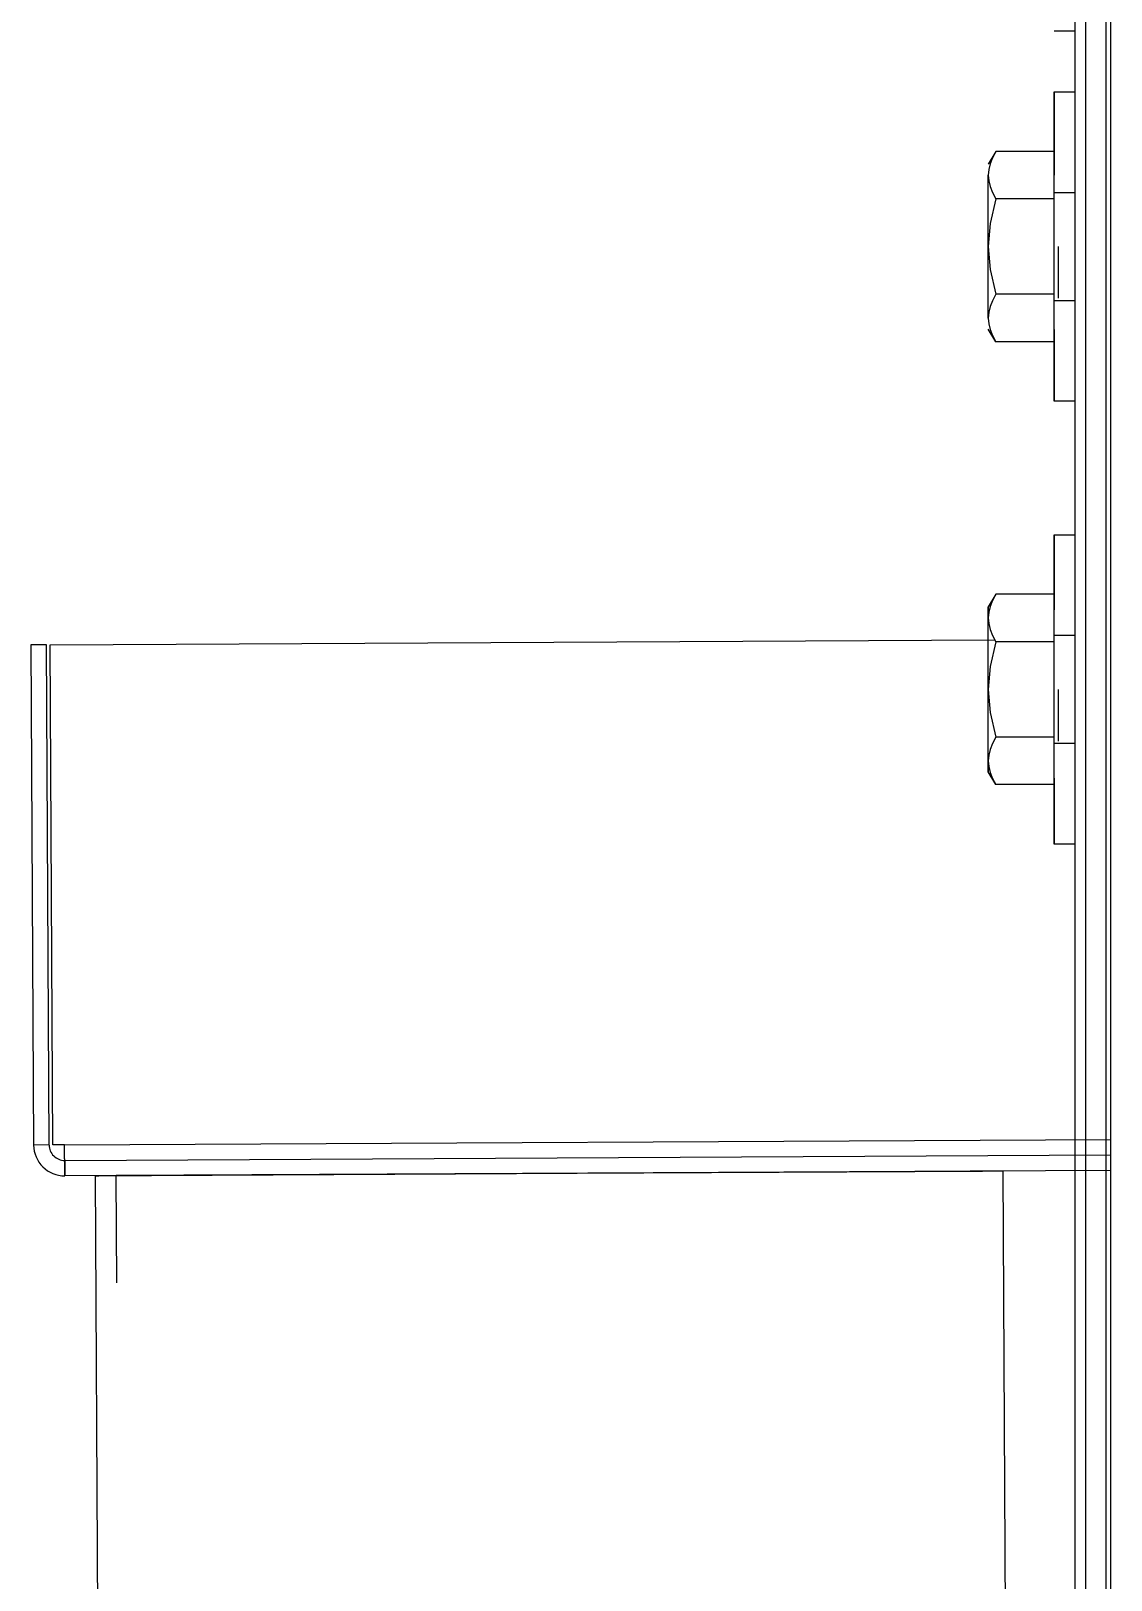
# Model space of a CAD drawing. Header units: millimetres. Extents: x 4625 to 14334, y 16216 to 31562.
# Drawn here: x 5763.4 to 5868.2, y 24691 to 24841.2 of the extents above; entities that cross this region are included whole.
import ezdxf

# ---------------------------------------------------------------- set-up
doc = ezdxf.new("R2010")
doc.units = ezdxf.units.MM
doc.header["$LTSCALE"] = 3
doc.layers.add('Default', color=7, linetype='Continuous')

msp = doc.modelspace()

# ---------------------------------------------------------------- linework, layer by layer
at = {"layer": 'Default'}
for p, q in [((5868.15, 22874.06), (5868.15, 24991.33)), ((5864.65, 24988.49), (5864.65, 22874.06)), ((5865.68, 24988.49), (5865.68, 22874.06)), ((5867.65, 24988.49), (5867.65, 22874.06)), ((5864.65, 24841.21), (5862.65, 24841.21)), ((5862.65, 24835.3), (5864.65, 24835.3)), ((5856.97, 24829.54), (5856.25, 24828.3)), ((5862.65, 24829.54), (5856.97, 24829.54)), ((5862.65, 24824.92), (5856.97, 24824.92)), ((5862.65, 24825.55), (5864.65, 24825.55)), ((5862.65, 24815.68), (5856.97, 24815.68)), ((5864.65, 24815.05), (5862.65, 24815.05)), ((5856.97, 24811.06), (5856.25, 24812.3)), ((5862.65, 24811.06), (5856.97, 24811.06)), ((5864.65, 24805.3), (5862.65, 24805.3)), ((5862.65, 24792.36), (5864.65, 24792.36)), ((5856.97, 24786.6), (5856.25, 24785.36)), ((5862.65, 24786.6), (5856.97, 24786.6)), ((5765.29, 24781.69), (5856.86, 24782.17)), ((5765.29, 24781.69), (5856.86, 24782.17)), ((5862.65, 24782.61), (5864.65, 24782.61)), ((5763.43, 24781.68), (5763.69, 24733.18)), ((5764.93, 24781.68), (5763.43, 24781.68)), ((5765.19, 24733.19), (5764.93, 24781.68)), ((5765.54, 24733.19), (5765.29, 24781.69)), ((5765.54, 24733.19), (5765.29, 24781.69)), ((5862.65, 24781.98), (5856.97, 24781.98)), ((5862.65, 24772.74), (5856.97, 24772.74)), ((5864.65, 24772.11), (5862.65, 24772.11)), ((5856.97, 24768.13), (5856.25, 24769.36)), ((5862.65, 24768.13), (5856.97, 24768.13)), ((5864.65, 24762.36), (5862.65, 24762.36)), ((5765.19, 24733.19), (5763.69, 24733.18)), ((5765.19, 24733.19), (5763.69, 24733.18)), ((5766.69, 24733.19), (5765.54, 24733.19)), ((5766.69, 24733.19), (5765.54, 24733.19)), ((5766.69, 24733.19), (5868.15, 24733.72)), ((5766.7, 24731.69), (5868.15, 24732.22)), ((5766.7, 24731.69), (5766.7, 24730.19)), ((5868.15, 24730.72), (5766.7, 24730.19)), ((5770.23, 24630.21), (5769.7, 24730.21)), ((5771.76, 24719.83), (5771.7, 24730.22)), ((5858.23, 24630.67), (5857.7, 24730.67))]:
    msp.add_line(p, q, dxfattribs=at)
for points in [[(5862.65, 24820.3, 0), (5862.65, 24834.9, 0), (5862.65, 24835.26, 0), (5862.65, 24835.29, 0), (5862.65, 24835.3, 0), (5862.65, 24835.3, 0), (5862.65, 24835.3, 0), (5862.65, 24835.3, 0), (5862.65, 24835.3, 0), (5862.65, 24835.3, 0), (5862.65, 24835.3, 0), (5862.65, 24835.3, 0), (5862.65, 24835.3, 0), (5862.65, 24835.3, 0), (5862.65, 24835.3, 0), (5862.65, 24835.3, 0), (5862.65, 24835.3, 0), (5862.65, 24835.3, 0), (5862.65, 24835.3, 0), (5862.65, 24835.3, 0), (5862.65, 24835.3, 0), (5862.65, 24835.3, 0), (5862.65, 24835.3, 0), (5862.65, 24835.28, 0), (5862.65, 24835.23, 0), (5862.65, 24834.99, 0), (5862.65, 24834, 0), (5862.65, 24827.22, 0)], [(5856.97, 24829.54, 0), (5856.65, 24828.92, 0), (5856.43, 24828.34, 0), (5856.3, 24827.78, 0), (5856.25, 24827.23, 0)], [(5856.25, 24827.23, 0), (5856.3, 24826.67, 0), (5856.43, 24826.12, 0), (5856.65, 24825.54, 0), (5856.97, 24824.92, 0)], [(5856.25, 24820.3, 0), (5856.25, 24827.23, 0)], [(5856.97, 24824.92, 0), (5856.43, 24822.53, 0), (5856.25, 24820.3, 0)], [(5856.25, 24820.3, 0), (5856.43, 24818.07, 0), (5856.97, 24815.68, 0)], [(5856.25, 24813.37, 0), (5856.25, 24820.3, 0)], [(5862.65, 24812.27, 0), (5862.65, 24806.15, 0), (5862.65, 24805.31, 0), (5862.65, 24805.3, 0), (5862.65, 24805.3, 0), (5862.65, 24805.3, 0), (5862.65, 24805.3, 0), (5862.65, 24805.3, 0), (5862.65, 24805.3, 0), (5862.65, 24805.3, 0), (5862.65, 24805.3, 0), (5862.65, 24805.3, 0), (5862.65, 24805.3, 0), (5862.65, 24805.3, 0), (5862.65, 24805.3, 0), (5862.65, 24805.3, 0), (5862.65, 24805.3, 0), (5862.65, 24805.3, 0), (5862.65, 24805.3, 0), (5862.65, 24805.3, 0), (5862.65, 24805.32, 0), (5862.65, 24805.37, 0), (5862.65, 24805.59, 0), (5862.65, 24806.51, 0), (5862.65, 24820.3, 0)], [(5863.05, 24815.3, 0), (5863.05, 24815.3, 0), (5863.05, 24815.3, 0), (5863.05, 24815.3, 0), (5863.05, 24815.3, 0), (5863.05, 24815.3, 0), (5863.05, 24815.3, 0), (5863.05, 24815.3, 0), (5863.05, 24815.3, 0), (5863.05, 24815.3, 0), (5863.05, 24815.3, 0), (5863.05, 24815.3, 0), (5863.05, 24815.31, 0), (5863.05, 24815.34, 0), (5863.05, 24815.45, 0), (5863.05, 24815.92, 0), (5863.05, 24820.3, 0)], [(5856.97, 24815.68, 0), (5856.65, 24815.06, 0), (5856.43, 24814.48, 0), (5856.3, 24813.93, 0), (5856.25, 24813.37, 0)], [(5856.25, 24813.37, 0), (5856.3, 24812.82, 0), (5856.43, 24812.26, 0), (5856.65, 24811.68, 0), (5856.97, 24811.06, 0)], [(5862.65, 24777.36, 0), (5862.65, 24791.86, 0), (5862.65, 24792.28, 0), (5862.65, 24792.36, 0), (5862.65, 24792.36, 0), (5862.65, 24792.36, 0), (5862.65, 24792.36, 0), (5862.65, 24792.36, 0), (5862.65, 24792.36, 0), (5862.65, 24792.36, 0), (5862.65, 24792.36, 0), (5862.65, 24792.36, 0), (5862.65, 24792.36, 0), (5862.65, 24792.36, 0), (5862.65, 24792.36, 0), (5862.65, 24792.36, 0), (5862.65, 24792.36, 0), (5862.65, 24792.36, 0), (5862.65, 24792.36, 0), (5862.65, 24792.36, 0), (5862.65, 24792.35, 0), (5862.65, 24792.29, 0), (5862.65, 24792.07, 0), (5862.65, 24791.13, 0), (5862.65, 24785.08, 0)], [(5856.97, 24786.6, 0), (5856.65, 24785.98, 0), (5856.43, 24785.41, 0), (5856.3, 24784.85, 0), (5856.25, 24784.29, 0)], [(5856.25, 24784.29, 0), (5856.25, 24785.36, 0)], [(5856.25, 24785.36, 0), (5856.25, 24785.36, 0), (5856.25, 24785.36, 0), (5856.25, 24785.36, 0), (5856.25, 24785.36, 0), (5856.25, 24785.36, 0), (5856.25, 24785.36, 0), (5856.25, 24785.36, 0), (5856.25, 24785.36, 0), (5856.25, 24785.36, 0), (5856.25, 24785.36, 0), (5856.25, 24785.36, 0), (5856.25, 24785.36, 0), (5856.25, 24785.35, 0), (5856.25, 24785.27, 0), (5856.25, 24784.94, 0), (5856.25, 24784.29, 0)], [(5856.25, 24777.36, 0), (5856.25, 24784.29, 0)], [(5856.25, 24784.29, 0), (5856.3, 24783.74, 0), (5856.43, 24783.18, 0), (5856.65, 24782.6, 0), (5856.97, 24781.98, 0)], [(5856.97, 24781.98, 0), (5856.43, 24779.59, 0), (5856.25, 24777.36, 0)], [(5856.25, 24770.44, 0), (5856.25, 24777.36, 0)], [(5856.25, 24777.36, 0), (5856.43, 24775.14, 0), (5856.97, 24772.74, 0)], [(5862.65, 24768.77, 0), (5862.65, 24763.06, 0), (5862.65, 24762.54, 0), (5862.65, 24762.36, 0), (5862.65, 24762.36, 0), (5862.65, 24762.36, 0), (5862.65, 24762.36, 0), (5862.65, 24762.36, 0), (5862.65, 24762.36, 0), (5862.65, 24762.36, 0), (5862.65, 24762.36, 0), (5862.65, 24762.36, 0), (5862.65, 24762.36, 0), (5862.65, 24762.36, 0), (5862.65, 24762.36, 0), (5862.65, 24762.36, 0), (5862.65, 24762.36, 0), (5862.65, 24762.36, 0), (5862.65, 24762.37, 0), (5862.65, 24762.38, 0), (5862.65, 24762.43, 0), (5862.65, 24762.64, 0), (5862.65, 24763.54, 0), (5862.65, 24767.23, 0), (5862.65, 24777.36, 0)], [(5863.05, 24772.36, 0), (5863.05, 24772.36, 0), (5863.05, 24772.36, 0), (5863.05, 24772.36, 0), (5863.05, 24772.36, 0), (5863.05, 24772.36, 0), (5863.05, 24772.36, 0), (5863.05, 24772.36, 0), (5863.05, 24772.36, 0), (5863.05, 24772.36, 0), (5863.05, 24772.36, 0), (5863.05, 24772.37, 0), (5863.05, 24772.37, 0), (5863.05, 24772.4, 0), (5863.05, 24772.51, 0), (5863.05, 24772.98, 0), (5863.05, 24777.36, 0)], [(5856.97, 24772.74, 0), (5856.65, 24772.13, 0), (5856.43, 24771.55, 0), (5856.3, 24770.99, 0), (5856.25, 24770.44, 0)], [(5856.25, 24770.44, 0), (5856.3, 24769.88, 0), (5856.43, 24769.32, 0), (5856.65, 24768.74, 0), (5856.97, 24768.13, 0)], [(5766.7, 24731.69, 0), (5766.7, 24731.69, 0), (5766.7, 24731.69, 0), (5766.7, 24731.69, 0), (5766.7, 24731.69, 0), (5766.7, 24731.69, 0), (5766.7, 24731.69, 0), (5766.7, 24731.69, 0), (5766.7, 24731.69, 0), (5766.7, 24731.69, 0), (5766.7, 24731.69, 0), (5766.7, 24731.69, 0), (5766.7, 24731.7, 0), (5766.7, 24731.7, 0), (5766.7, 24731.74, 0), (5766.69, 24731.88, 0), (5766.69, 24733.19, 0)], [(5766.7, 24730.19, 0), (5766.7, 24730.19, 0), (5766.7, 24730.19, 0), (5766.7, 24730.19, 0), (5766.7, 24730.19, 0), (5766.7, 24730.19, 0), (5766.7, 24730.19, 0), (5766.7, 24730.19, 0), (5766.7, 24730.19, 0), (5766.7, 24730.19, 0), (5766.7, 24730.19, 0), (5766.7, 24730.19, 0), (5766.7, 24730.2, 0), (5766.7, 24730.21, 0), (5766.7, 24730.28, 0), (5766.7, 24730.56, 0), (5766.69, 24733.19, 0)], [(5769.7, 24730.21, 0), (5769.7, 24730.21, 0), (5769.7, 24730.21, 0), (5769.7, 24730.21, 0), (5769.7, 24730.21, 0), (5769.7, 24730.21, 0), (5769.7, 24730.21, 0), (5769.7, 24730.21, 0), (5769.7, 24730.21, 0), (5769.7, 24730.21, 0), (5769.71, 24730.21, 0), (5769.72, 24730.21, 0), (5769.78, 24730.21, 0), (5770.01, 24730.21, 0), (5770.99, 24730.22, 0), (5775.13, 24730.24, 0), (5857.7, 24730.67, 0)], [(5771.7, 24730.22, 0), (5771.7, 24730.22, 0), (5771.7, 24730.22, 0), (5771.7, 24730.22, 0), (5771.7, 24730.22, 0), (5771.7, 24730.22, 0), (5771.7, 24730.22, 0), (5771.7, 24730.22, 0), (5771.7, 24730.22, 0), (5771.7, 24730.22, 0), (5771.71, 24730.22, 0), (5771.72, 24730.22, 0), (5771.78, 24730.22, 0), (5772, 24730.22, 0), (5772.93, 24730.23, 0), (5776.88, 24730.25, 0), (5855.7, 24730.66, 0)], [(5855.7, 24730.66, 0), (5855.7, 24730.66, 0), (5855.7, 24730.66, 0), (5855.7, 24730.66, 0), (5855.7, 24730.66, 0), (5855.7, 24730.66, 0), (5855.7, 24730.66, 0), (5855.7, 24730.66, 0), (5855.7, 24730.66, 0), (5855.7, 24730.66, 0), (5855.7, 24730.66, 0), (5855.68, 24730.66, 0), (5855.63, 24730.66, 0), (5855.41, 24730.66, 0), (5854.48, 24730.65, 0), (5850.52, 24730.63, 0), (5771.7, 24730.22, 0)]]:
    msp.add_polyline3d(points, dxfattribs=at)
msp.add_polyline3d([(5856.25, 24770.44, 0), (5856.25, 24769.36, 0)], close=True, dxfattribs=at)
for radius in [3, 1.5]:
    msp.add_arc((5766.69, 24733.19), radius, 180.3, 270.3, dxfattribs=at)

doc.saveas('drawing.dxf')
